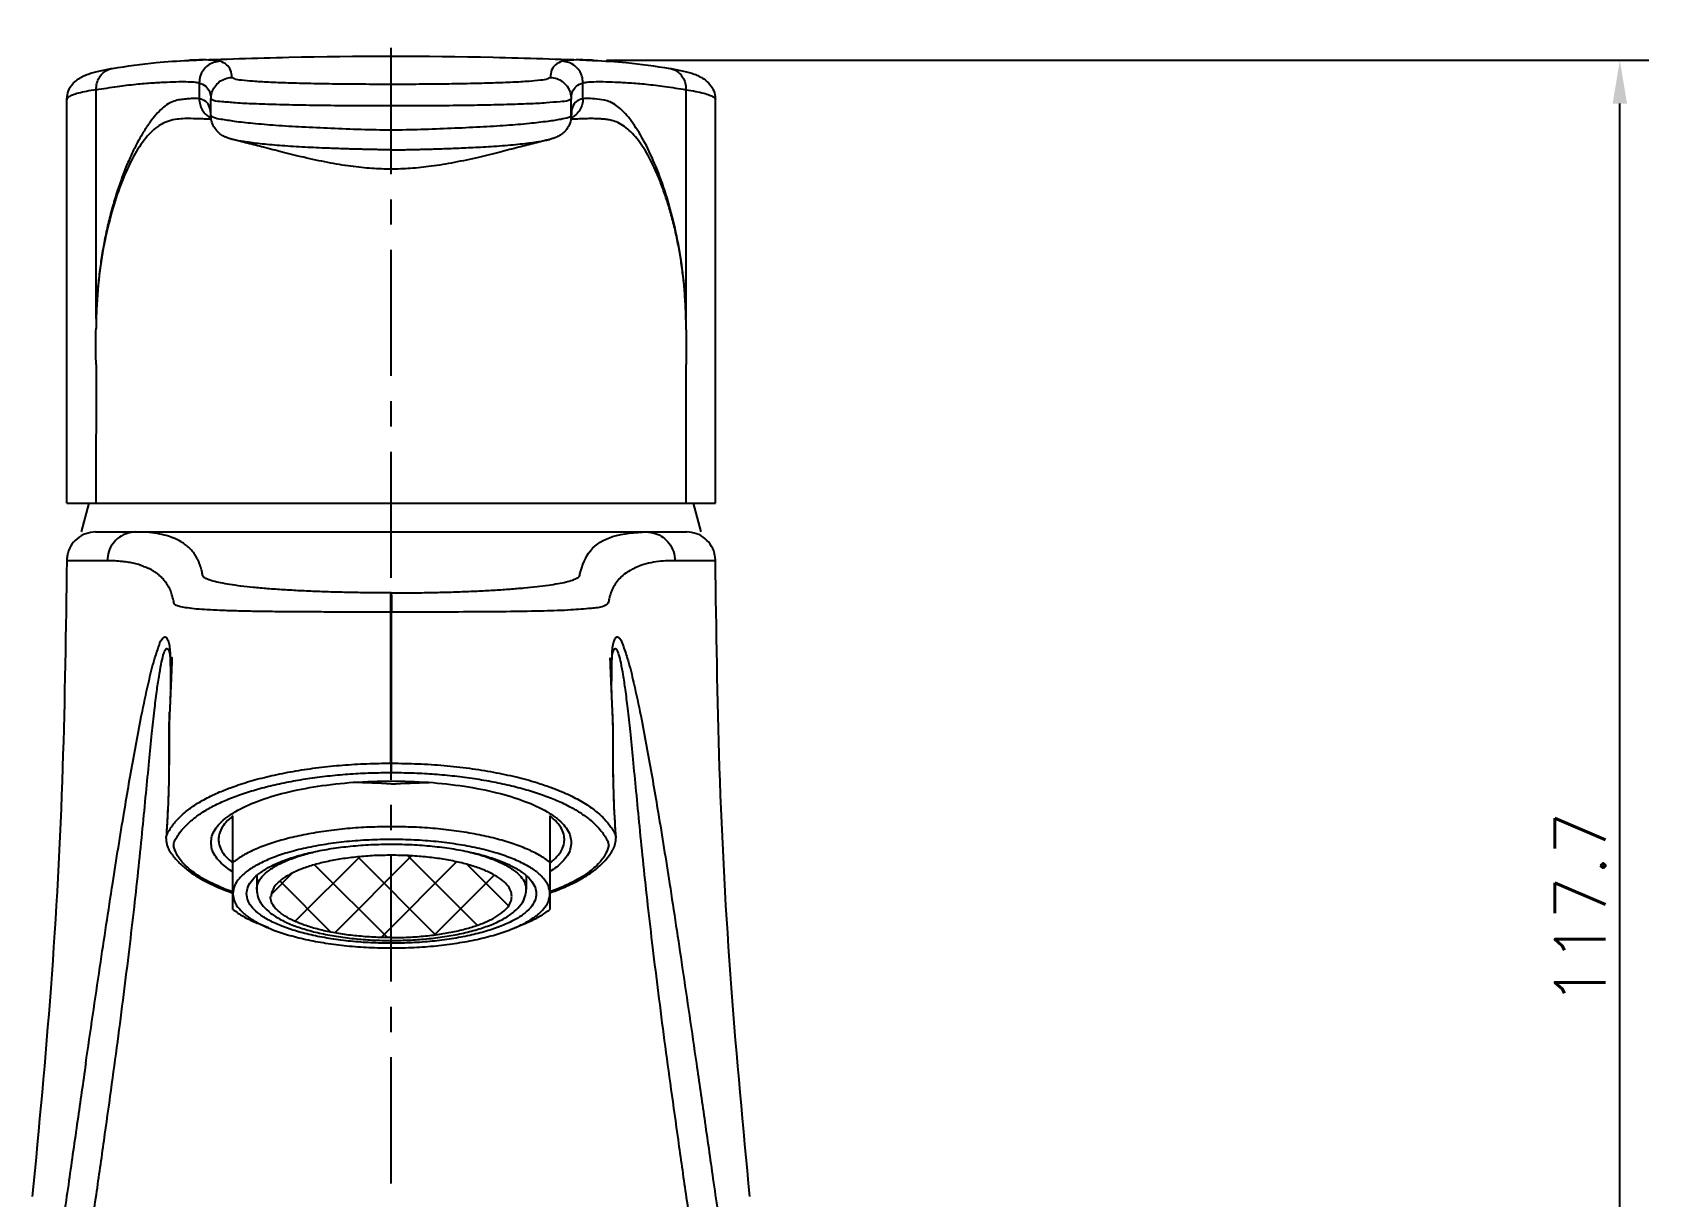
# Model space of a CAD drawing. Extents: x 4153 to 4747, y -405 to 15.
# Drawn here: x 4514.2 to 4626.4, y -161.8 to -81.1 of the extents above; entities that cross this region are included whole.
import ezdxf

# ---------------------------------------------------------------- set-up
doc = ezdxf.new("R2010")
doc.units = 0
doc.header["$LTSCALE"] = 7
doc.header["$MEASUREMENT"] = 0
doc.linetypes.add('CENTER', pattern=[2, 1.25, -0.25, 0.25, -0.25])
doc.layers.get('0').update_dxf_attribs({"color": 2, "linetype": 'CONTINUOUS'})
for name, color, linetype in [('CL', 1, 'CENTER'), ('D', 2, 'CONTINUOUS'), ('DWG', 7, 'CONTINUOUS')]:
    doc.layers.add(name, color=color, linetype=linetype)
doc.styles.add('GHS', font='ROMANS', dxfattribs={"bigfont": 'GHS'})

msp = doc.modelspace()

# ---------------------------------------------------------------- hatches: boundary and pattern name
at = {"layer": 'D'}
h = msp.add_hatch(dxfattribs=at)
h.set_pattern_fill('ANSI37', color=256, scale=20, style=0)
h.set_pattern_definition([(45, (265.9471021065515, -1089.385682443598), (-1.767766952966369, 1.767766952966369), []), (135, (265.9471021065515, -1089.385682443598), (-1.767766952966369, -1.767766952966369), [])])
edge = h.paths.add_edge_path()
edge.add_spline(control_points=[(4539.146440494152, -138.1487532848585), (4538.750172076827, -138.1542913465444), (4537.964745548382, -138.1652680996083), (4536.806947929832, -138.2537844243996), (4535.696438685573, -138.3932314501142), (4534.655544120584, -138.5856602164483), (4533.705159645897, -138.8258060082951), (4532.863711490416, -139.1090175525612), (4532.148184271754, -139.4295646920734), (4531.568540258992, -139.781771661708), (4531.142280011551, -140.1613400508202), (4530.853907138015, -140.568698676753), (4530.814762830196, -140.8656343478403), (4530.796440494151, -141.0046214816591)], knot_values=[0, 0, 0, 0, 1.188684381286957, 2.356040012761881, 3.481334402345226, 4.545048537079642, 5.529548781805683, 6.419880555391084, 7.204826797009231, 7.878543038282403, 8.44342698278715, 8.915297901171451, 9.330521667167151, 9.330521667167151, 9.330521667167151, 9.330521667167151], degree=3, periodic=0)
edge.add_spline(control_points=[(4530.796440494151, -141.0046214816591), (4530.814762830196, -141.1436086154779), (4530.853907138016, -141.4405442865652), (4531.142280011551, -141.8479029124981), (4531.568540258989, -142.2274713016166), (4532.148184271779, -142.5796782712193), (4532.863711490369, -142.9002254109116), (4533.705159645923, -143.1834369549758), (4534.655544120579, -143.4235827468963), (4535.696438685582, -143.6160115131559), (4536.806947929819, -143.7554585390969), (4537.964745548388, -143.8439748636399), (4538.750172076828, -143.8549516168166), (4539.146440494152, -143.8604896785589)], knot_values=[0, 0, 0, 0, 0.4152237659957003, 0.8870946843800014, 1.451978628884134, 2.125694870157306, 2.910641111817028, 3.800972885370347, 4.785473130096388, 5.849187264830637, 6.974481654426643, 8.14183728589421, 9.330521667183591, 9.330521667183591, 9.330521667183591, 9.330521667183591], degree=3, periodic=0)
edge.add_spline(control_points=[(4539.146440494152, -143.8604896785589), (4539.542708911475, -143.8549516168157), (4540.328135439947, -143.8439748636363), (4541.485933058554, -143.7554585391033), (4542.596442302818, -143.6160115131559), (4543.637336867824, -143.4235827468954), (4544.58772134248, -143.1834369549786), (4545.429169498032, -142.9002254109053), (4546.14469671661, -142.5796782712521), (4546.724340729327, -142.2274713015856), (4547.150600976754, -141.8479029124999), (4547.43897385029, -141.4405442865652), (4547.478118158108, -141.1436086154779), (4547.496440494152, -141.0046214816591)], knot_values=[0, 0, 0, 0, 1.188684381289381, 2.356040012855811, 3.481334402452718, 4.545048537186073, 5.529548781912996, 6.419880555466316, 7.20482679712521, 7.878543038314367, 8.443426982818501, 8.915297901202802, 9.330521667198502, 9.330521667198502, 9.330521667198502, 9.330521667198502], degree=3, periodic=0)
edge.add_spline(control_points=[(4547.496440494152, -141.0046214816591), (4547.478118158107, -140.8656343478413), (4547.438973850288, -140.5686986767539), (4547.150600976755, -140.1613400508174), (4546.724340729324, -139.781771661739), (4546.144696716636, -139.4295646920416), (4545.429169497983, -139.1090175525676), (4544.587721342508, -138.8258060082933), (4543.637336867818, -138.5856602164483), (4542.596442302831, -138.3932314501142), (4541.485933058538, -138.2537844243932), (4540.328135439955, -138.1652680996119), (4539.542708911476, -138.1542913465453), (4539.146440494152, -138.1487532848585)], knot_values=[0, 0, 0, 0, 0.4152237659957003, 0.8870946843800014, 1.451978628884749, 2.125694870073906, 2.910641111691225, 3.800972885276626, 4.785473130003549, 5.84918726473707, 6.974481654321318, 8.141837285895104, 9.330521667182062, 9.330521667182062, 9.330521667182062, 9.330521667182062], degree=3, periodic=0)

# ---------------------------------------------------------------- linework, layer by layer
at = {"color": 7, "linetype": 'Continuous'}
for p, q in [((4519.784414648781, -83.57744517374499), (4519.785388508481, -83.57728742014456)), ((4525.180851393481, -83.0151847262448), (4525.059681125981, -83.02000057064447)), ((4553.183850202781, -83.01999264044457), (4553.079485337081, -83.01582046684484)), ((4558.458617942081, -83.57730581704413), (4558.459322116581, -83.57741997174412)), ((4518.660818200381, -100.9126092302447), (4518.660818200381, -85.05802582904448)), ((4525.806192394881, -84.57827070564485), (4525.806195628881, -85.67824854684454)), ((4539.121861489181, -86.18394043084459), (4539.121861437481, -84.68723369224494)), ((4552.437517538081, -85.67821130834432), (4552.437517538081, -84.57827623074422)), ((4559.582904746681, -85.05802582914453), (4559.582904746681, -100.9126045931441)), ((4516.621861473581, -113.7281862617444), (4516.621861473581, -85.7489507003445)), ((4526.621872864881, -86.87537630814472), (4526.621861473581, -85.70132334194454)), ((4551.621850251581, -86.8754710318442), (4551.621861473581, -85.70132334204459)), ((4561.621861473581, -113.728186928445), (4561.621861473581, -85.74895016154437)), ((4528.098499439381, -88.49878114694434), (4528.096336105281, -88.49821279154435)), ((4550.144458184081, -88.49897354634481), (4550.144610257481, -88.49893362984471)), ((4518.646238564881, -104.1132580149449), (4518.644818779881, -113.7281862617444)), ((4516.621861543181, -113.7281862617444), (4561.621861405281, -113.7281862617444)), ((4518.617468267131, -115.7281862617444), (4559.62625468133, -115.7281862617444)), ((4516.641534211431, -117.7199177647442), (4516.61791512183, -117.7193199538449)), ((4561.602765972731, -117.7200292168443), (4561.625788653931, -117.7193013795447)), ((4539.09696015893, -131.7651617373447), (4539.096165340131, -121.2832722461442)), ((4539.147420240931, -121.2832404167445), (4539.12237502123, -121.2831459718443)), ((4539.146916395031, -131.7651415815442), (4539.147420240931, -121.2832404167445)), ((4523.802147130231, -127.2796875831443), (4523.80552717533, -127.2021271252449)), ((4554.442496045731, -127.2965484930444), (4554.438290888531, -127.2005528522448)), ((4523.755480784031, -128.2191665920443), (4523.75610595383, -128.2059662007448)), ((4554.488299288931, -128.2170426677446), (4554.48773902713, -128.2052145539444))]:
    msp.add_line(p, q, dxfattribs=at)
for points in [[(4527.251855483481, -83.07943181264432), (4526.448283898481, -82.99840704374469), (4525.180911006581, -83.01711360884451)], [(4525.182548533881, -83.01494454804447), (4532.015445875981, -82.8033967795443), (4546.211768801981, -82.80305213994484), (4553.077877190781, -83.01563016384421)], [(4553.079428500481, -83.01763264764463), (4551.795612262581, -82.99839087694431), (4550.991850068481, -83.07943735994445)], [(4516.621978947281, -85.74919378964455), (4516.656925407881, -85.41035031204478), (4516.862788167781, -84.88772987174411), (4517.180404610681, -84.49809369294485), (4517.516097137981, -84.24454078424492), (4517.842867502381, -84.07398182754491), (4518.175340566181, -83.94487041064417), (4518.533507449381, -83.83620216154463), (4518.930726852581, -83.73880336434445), (4519.374368300481, -83.64868151224414), (4519.784408951481, -83.57742656244477)], [(4518.660809011281, -85.05784540904438), (4518.711875758581, -84.60578016354498), (4518.878639600781, -84.20744658554463), (4519.153182923581, -83.87761333074445), (4519.517965901681, -83.65205387444416), (4519.784433823981, -83.57756270114419)], [(4519.785388321881, -83.57728627094434), (4522.822624909381, -83.1679246087449), (4525.059700710881, -83.02035443544423)], [(4525.059681402181, -83.02000724354434), (4525.182548533881, -83.01494454804447)], [(4525.059700710881, -83.02035443544423), (4525.182569073381, -83.01545300414432)], [(4527.251855185781, -83.07942746514414), (4526.803200291181, -83.16525716494448), (4526.412363068181, -83.37397825044422), (4526.093498708581, -83.69605140354429), (4525.881455493881, -84.11002747664475), (4525.806187459481, -84.57806768764453)], [(4528.073114830281, -84.20429440864496), (4527.981966621681, -83.69452008724488), (4527.708238255381, -83.31983133834433), (4527.251855483481, -83.07943181264432)], [(4550.991850068481, -83.07943735994445), (4550.535667563581, -83.31984555634494), (4550.261945637581, -83.69453280934499), (4550.170608116381, -84.20429440894418)], [(4552.437518230881, -84.57810763464454), (4552.367505541581, -84.12631752034463), (4552.172786171581, -83.72796781424472), (4551.862452399181, -83.39772732604501), (4551.456653229781, -83.17112093384435), (4550.991850088381, -83.0794355995447)], [(4553.077857260381, -83.01612125624501), (4553.183830408981, -83.02039136124472)], [(4553.077877190781, -83.01563016384421), (4553.183849926781, -83.01999930994475)], [(4553.183830408981, -83.02039136124472), (4555.436654374481, -83.16965796214458), (4558.458618860881, -83.57730017064455)], [(4558.459304741081, -83.57752653364491), (4558.711106375481, -83.64620398594411), (4559.062609355481, -83.85378716544415), (4559.345200659481, -84.17531655864491), (4559.527471008181, -84.58933831474474), (4559.582912751381, -85.05785054124476)], [(4558.459322635281, -83.57742830174425), (4558.874958511181, -83.64972592764457), (4559.317480247081, -83.7398018107449), (4559.713746206481, -83.83716090064422), (4560.071152433581, -83.94581633734447), (4560.403038186081, -84.07495243434437), (4560.729434280181, -84.24565273784424), (4561.064639748281, -84.49932809704455), (4561.381628284881, -84.88887990384478), (4561.586939619181, -85.41101282764498), (4561.621745640681, -85.74917822524435)], [(4518.660818200481, -85.05802582904448), (4517.977439636981, -85.17486262124453), (4517.429755189281, -85.2977617152444), (4517.021320958081, -85.42637395604447), (4516.754474570981, -85.56017135824436), (4516.631008435981, -85.69845089464411), (4516.625947186881, -85.74837954914415)], [(4518.660818200381, -85.05802582904448), (4520.126436677581, -84.8321315095443), (4521.421545110081, -84.67368758254429), (4522.575068090481, -84.57816302884453), (4523.576302335381, -84.52282222884492), (4524.403089504581, -84.49635709924473), (4525.051498016481, -84.49830417154476), (4525.519776083481, -84.52623042284426), (4525.806192394881, -84.57827070564485)], [(4525.806192395181, -84.57827070564485), (4526.256910968181, -84.81597756474434), (4526.530029232081, -85.1894090185449), (4526.621861473581, -85.70132334194454)], [(4526.621877352681, -85.70132333904417), (4526.691887844781, -85.24906794454432), (4526.887278260681, -84.85064206674429), (4527.198914701881, -84.52061116824439), (4527.606467959681, -84.29469900674462), (4528.073114826681, -84.2042942911446)], [(4539.121861472181, -84.68723288604428), (4537.130227511481, -84.68124157554462), (4535.261445437381, -84.66358402074434), (4533.545712421481, -84.63451609804429), (4531.968512888581, -84.59261628694435), (4530.617039464681, -84.53840353914416), (4529.524031732981, -84.4717139502443), (4528.735190138981, -84.3946086276444), (4528.242922018581, -84.30535462864441), (4528.073114830281, -84.20429440864496)], [(4550.170608116381, -84.20429440894418), (4549.993919383181, -84.30729651494471), (4549.485368627081, -84.39756928654492), (4548.676896381881, -84.47495561434494), (4547.563884872781, -84.541462986145), (4546.200233682281, -84.59504008934414), (4544.623292183981, -84.63609278854415), (4542.918347604481, -84.66440576594482), (4541.074218842681, -84.68147870364442), (4539.121861472181, -84.68723288604428)], [(4550.170608118181, -84.20429436474456), (4550.621007374381, -84.28886679894435), (4551.013451604581, -84.49682153934441), (4551.333658821181, -84.81856948784457), (4551.546532543681, -85.2326603492445), (4551.621851659881, -85.70132334074492)], [(4551.621861473581, -85.70132334204459), (4551.713690384981, -85.19009057514427), (4551.986801291981, -84.81661881024479), (4552.437517538081, -84.57827623074422)], [(4552.437517538081, -84.57827623074422), (4552.723826882981, -84.52624112464468), (4553.191781910181, -84.4983265209446), (4553.839852127881, -84.49644490384412), (4554.666298601781, -84.52254508694455), (4555.666421141181, -84.57811713644492), (4556.819728271581, -84.6734648039444), (4558.113459031181, -84.83151932214491), (4559.582904746681, -85.05802582914453)], [(4559.582904746681, -85.05802582914453), (4560.266280543181, -85.17486207404431), (4560.813963446381, -85.29776004614428), (4561.222417070681, -85.42638040354427), (4561.489287218081, -85.56019886894478), (4561.612737575681, -85.69851313574486), (4561.617779189381, -85.74837970764452)], [(4525.806195628881, -85.67824854684454), (4525.572285655381, -85.66335223884448), (4525.252822117581, -85.67637464394443), (4524.880727621081, -85.70629930084465), (4524.477922281481, -85.74819955934413), (4524.060499164081, -85.84988725044491), (4523.642854738881, -86.04583134664495), (4523.230094479281, -86.35476825744422), (4522.818126893681, -86.77640429114467), (4522.402412518581, -87.2998953578442), (4521.983814135581, -87.91949668894426), (4521.566697900181, -88.63585866994413), (4521.160747945481, -89.43994688194448), (4520.772828903481, -90.31797620744487), (4520.403724962781, -91.26791309104442), (4520.055784155981, -92.29036874874487), (4519.736953182681, -93.37250551504417), (4519.454602305481, -94.49719727954448), (4519.212753838981, -95.64890646694471), (4519.012744322981, -96.81295179254425), (4518.855564986681, -97.97929834074489), (4518.744528623581, -99.14103237624454), (4518.679165891181, -100.2891527681447)], [(4526.621856034181, -86.86339807464424), (4526.529404777581, -86.25631720634442), (4526.255515139481, -85.86622821614469), (4525.806192395181, -85.67824869434457)], [(4525.806195355381, -85.67824852044464), (4525.862267197081, -86.08547830244493), (4526.021226882781, -86.45316038604483), (4526.277104216981, -86.77059612704466), (4526.503250703181, -86.94616475434464)], [(4539.121861473581, -86.18394043084459), (4536.998308752681, -86.17853703814467), (4534.923923692481, -86.16198716324448), (4532.970416247181, -86.13393439704464), (4531.149181286381, -86.0926688942443), (4529.582193373181, -86.03848094724412), (4528.333081950881, -85.97234009434464), (4527.384295585081, -85.89163780024478), (4526.810012532881, -85.8002472929445), (4526.621861473581, -85.70132334194454)], [(4551.621861473581, -85.70132334204459), (4551.427077371081, -85.80190156904496), (4550.846268097781, -85.89311597804476), (4549.905486325681, -85.97268070714449), (4548.681086895681, -86.03764267734437), (4547.151292273181, -86.09107029484471), (4545.362069017881, -86.13230935534443), (4543.423152285281, -86.1608354452444), (4541.324322830281, -86.17812157634467), (4539.121861473581, -86.18394043084459)], [(4552.437517751681, -85.6782112682447), (4551.988628875681, -85.8659339756448), (4551.714530813381, -86.25570136484453), (4551.621868003881, -86.86277567614411)], [(4552.437521236581, -85.67819364594448), (4552.381336379881, -86.08577339164435), (4552.222261568081, -86.45344565664413), (4551.966443132681, -86.77067629964472), (4551.708334578281, -86.9658770817448)], [(4559.577341545481, -100.7010727017448), (4559.452606409581, -98.60644529394426), (4559.152371029281, -96.32472461974498), (4558.696433303881, -94.10916438534491), (4558.108971126081, -92.04527713764469), (4557.407807738481, -90.16534588664467), (4556.618751153481, -88.5299485247449), (4555.778001956481, -87.21302421694486), (4554.924287872681, -86.28335811264492), (4554.107650907381, -85.82448431884472), (4553.389683506581, -85.70812218484457), (4552.813984141781, -85.66851216094415), (4552.437517538081, -85.67821130834432)], [(4525.942630353381, -87.08234723424425), (4525.228688551481, -87.06234116564497), (4524.130267701881, -87.12526665604469), (4523.037652647281, -87.53389969804425), (4522.095475008681, -88.41009317584462), (4521.274956533281, -89.64672451674483), (4520.547572492881, -91.17820123544493), (4519.896620724481, -93.00153473434489), (4519.335328166781, -95.15198531404417), (4518.910321999481, -97.58432495704415), (4518.680339628781, -100.2893953253449)], [(4526.643262617781, -87.11132549454464), (4526.424516603281, -87.09941529624462), (4525.942630353381, -87.08234723424425)], [(4526.503250703181, -86.94616475434464), (4526.558439285981, -86.97946075694449)], [(4526.558439285981, -86.97946075694449), (4526.616493399281, -87.01110573034452), (4526.629524730281, -87.01775659004466)], [(4526.620809812281, -86.86473991094476), (4526.612857081881, -86.74855436724442), (4526.616283455281, -86.752937838545)], [(4539.121862360281, -87.86849003744442), (4537.040670665381, -87.8201282891448), (4534.946304143881, -87.74389915074494), (4532.936450286881, -87.64897718314455), (4531.106349083081, -87.534941042745), (4529.524757473581, -87.40191528824448), (4528.254011177581, -87.2528293746443), (4527.341186103881, -87.11120636574447), (4526.799392892581, -86.98468641084469), (4526.621861473581, -86.86969303954425)], [(4528.096336001581, -88.49821318564477), (4527.880246628881, -88.4349133472449), (4527.643443767581, -88.34500196824479), (4527.385757243381, -88.20973162054429), (4527.100498028181, -87.98758910524498), (4526.829111274781, -87.64056723524459), (4526.656831647681, -87.19529788534487), (4526.621943646481, -86.8753760125444)], [(4551.547567792381, -86.95342805234463), (4551.445493708981, -86.9842687681446), (4550.906161860781, -87.11054062074413), (4549.994827074781, -87.25212381584493), (4548.723005597081, -87.40151045084417), (4547.138108004881, -87.5348900975448), (4545.303822327981, -87.64916891274493), (4543.290779033381, -87.74417817864446), (4541.196703353181, -87.82030526394442), (4539.121862360381, -87.86849009674438)], [(4551.621790903581, -86.87544915274498), (4551.591834990381, -87.171622051045), (4551.430550175181, -87.61227712454433), (4551.162358504081, -87.96874259164429), (4550.869693746081, -88.202331819645), (4550.607703863381, -88.34171822694475), (4550.368622090181, -88.43320378594467), (4550.144389812781, -88.49899152694411)], [(4551.621861473581, -86.86967573894412), (4551.547567792381, -86.95342805234463)], [(4552.302021351481, -87.08217083484465), (4551.819929122681, -87.09944389794487), (4551.600718648681, -87.11133011694415)], [(4551.685260025281, -86.9794046078448), (4551.627192397781, -87.0110581859442), (4551.615019201181, -87.01727622914473)], [(4551.617267073881, -86.77130250364439), (4551.630863023881, -86.74854519094492), (4551.623004399681, -86.86423936514416)], [(4551.708334578281, -86.9658770817448), (4551.685260025281, -86.9794046078448)], [(4553.485826013881, -87.07304092824484), (4553.027589064181, -87.06178090844492), (4552.637938164581, -87.0690862085446), (4552.302021351481, -87.08217083484465)], [(4554.417618875381, -87.18523482174419), (4554.108543124981, -87.12908791354471), (4553.805948397381, -87.09465151894415), (4553.485826013881, -87.07304092824484)], [(4559.577272606481, -100.7010831955447), (4559.518503704081, -99.44750310324412), (4559.417909486781, -98.29327595474456), (4559.279146824881, -97.1995340174442), (4559.104169892381, -96.13040390284436), (4558.889417752381, -95.06118533634412), (4558.634753793581, -94.00641470954429), (4558.347343971781, -93.0008663432443), (4558.033049224981, -92.05763095594443), (4557.693472422281, -91.17469529534424), (4557.332708145781, -90.35968566634415), (4556.958205638081, -89.6290257214448), (4556.572502422981, -88.98981243864432), (4556.172297830781, -88.4406572975447), (4555.753260684681, -87.97820282704447), (4555.310633049281, -87.60402834124466), (4554.856677083581, -87.33800900694473), (4554.417618875381, -87.18523482174419)], [(4550.144454862881, -88.49896088854416), (4549.104419734981, -88.76586997694426), (4547.974350975881, -89.0505021602446), (4546.689559707881, -89.37682367414413), (4545.181266889081, -89.74561416614483), (4543.505572691381, -90.10379358024488), (4541.902034489681, -90.36758614134465), (4540.455363707381, -90.51637969724447), (4539.120945440981, -90.56285115654441), (4537.785972850281, -90.51621816904458), (4536.337990665481, -90.36710523134457), (4534.734409527881, -90.10310955554428), (4533.061415217481, -89.74540841734483), (4531.556094465481, -89.37734367574444), (4530.273516491481, -89.05157824924459), (4529.145773506881, -88.7675209752449), (4528.095741265281, -88.49804621644466)], [(4534.712619203081, -89.11552831824497), (4533.147535952081, -89.0435501935442), (4531.550526084581, -88.9420293318442), (4530.178160868181, -88.82161481864455), (4529.096619382281, -88.68503879764444), (4528.358126133281, -88.55816256444427), (4528.098809013181, -88.49766051064466)], [(4539.121917162481, -89.2291725528446), (4539.121908172981, -89.00000854574478), (4539.121895703981, -88.68306364004434), (4539.121880418681, -88.29520953694441), (4539.121863579081, -87.86848998964501)], [(4539.121918593981, -89.22917265644423), (4539.429729958581, -89.22673750824447), (4539.715659301081, -89.22173458714474), (4539.971310532181, -89.21657642274454), (4540.207201112581, -89.21163259654418), (4540.439360127581, -89.20662542394416), (4540.682435746581, -89.20120091434433), (4540.949129653881, -89.19501555434431), (4541.250112431981, -89.18768768824498), (4541.592420098881, -89.17883674884501), (4541.978070511281, -89.16812374674441), (4542.410760444781, -89.15506960624475), (4542.892447999581, -89.13913926064447), (4543.421027543981, -89.11981000384435), (4543.997810406781, -89.0962632876442), (4544.628480170081, -89.067180669045), (4545.314707162181, -89.03117667914444), (4546.060121836981, -88.9861975221445), (4546.842173613381, -88.93097000104422), (4547.584073530281, -88.86874104644426), (4548.245334990881, -88.80190227144499), (4548.829853633081, -88.73003488754489), (4549.339694727181, -88.65519016634494), (4549.771943489581, -88.58043689944475), (4550.102751382081, -88.50962562554446), (4550.144346906381, -88.49856675224487)], [(4539.121919828081, -89.22917263434442), (4538.875823588681, -89.22759063684475), (4538.652789276381, -89.22414060684491), (4538.440811906481, -89.22007237524463), (4538.234750181181, -89.21586747174456), (4538.025520234081, -89.21147193804495), (4537.798285882881, -89.20656360544467), (4537.541998214281, -89.20082700814487), (4537.252379314381, -89.19406533204415), (4536.927879425381, -89.1860716825447), (4536.566732416981, -89.17658241794447), (4536.166453084181, -89.16524334604469), (4535.725189284181, -89.15164083544437), (4535.241179534381, -89.13527636394497), (4534.712619203081, -89.11552831824497)], [(4518.660818200481, -100.9126092653448), (4518.654285599581, -101.1814151056449), (4518.648493595681, -101.4469178638444), (4518.644171850681, -101.7096415722442)], [(4518.680130535881, -100.2891896390445), (4518.669397299781, -100.6005409413444), (4518.660980853781, -100.9126130063448)], [(4559.582904746681, -100.9126045931441), (4559.580238404581, -100.8065429859441), (4559.577341545481, -100.7010727017448)], [(4559.598682030081, -101.7096415440444), (4559.594906254981, -101.4468007199446), (4559.589319560581, -101.1812675418448), (4559.582904746681, -100.9126045482442)], [(4518.646238564881, -104.1132580149449), (4518.644171850681, -103.3005536219441), (4518.644171850681, -102.4996338032449), (4518.644171850681, -101.7096415722442)], [(4559.598682030081, -101.7096415440444), (4559.599210734581, -102.5000685078446), (4559.599210734581, -103.3012752376442), (4559.599210734581, -104.1132580420442)], [(4559.597859320981, -113.728188466245), (4559.597788001881, -110.8865771064445), (4559.597702599681, -108.0423951864448), (4559.597717968481, -105.2043250730446), (4559.599813985981, -104.1132597668445)], [(4518.61811001053, -115.7281862617444), (4517.933354311431, -115.8490698217445), (4517.331409759031, -116.1970778231441), (4516.884993142031, -116.7301343994448), (4516.64814489563, -117.3832497927449), (4516.61837420413, -117.7197689369448)], [(4521.412092365731, -115.7281862490443), (4520.801612024331, -115.8249937865446), (4520.266292251131, -116.0945025676444), (4519.82647357603, -116.5236441294444), (4519.53189184113, -117.0833713326444), (4519.425839545231, -117.7211163289446)], [(4539.131180896131, -119.9549651874447), (4537.820186466831, -119.9493807244451), (4536.520660144331, -119.9314389063445), (4535.24365444323, -119.9015838961448), (4534.00023975453, -119.8600079580444), (4532.799525049831, -119.8066269834442), (4531.64628762633, -119.740791699345), (4530.554640803831, -119.6622616221446), (4529.561624392931, -119.5733520784449), (4528.689907458831, -119.4767678230444), (4527.931815874131, -119.3722042554443), (4527.287447438331, -119.2588360335446), (4526.769549100831, -119.1374737130443), (4526.385512327531, -119.0097931063444), (4526.138537645431, -118.8772765330448), (4526.033715046131, -118.7395610955443), (4526.02080691063, -118.5903487257444), (4525.980923238831, -118.4297836048443), (4525.935460942631, -118.2590093291444), (4525.88172297063, -118.0783452120447), (4525.813628635031, -117.8886162137449), (4525.727941017831, -117.6905628633447), (4525.62176812543, -117.4849885788442), (4525.489996530931, -117.2731390646447), (4525.325612538531, -117.056742083945), (4525.120101307831, -116.838175388745), (4524.86410622563, -116.6206760310449), (4524.54639580853, -116.4086131543443), (4524.153767460331, -116.2079130447444), (4523.669753103831, -116.0265788148442), (4523.072160165731, -115.8754595518446), (4522.332057256131, -115.7692674008447), (4521.412092365731, -115.7281862490443)], [(4552.218571414731, -118.6444416134443), (4552.946994593131, -117.0258045196449), (4554.485452353931, -116.053760288745), (4556.83178414603, -115.7281862617444)], [(4556.831784171931, -115.7281862619445), (4557.442293175831, -115.8250031076448), (4557.97763181423, -116.0945363777444), (4558.417456839331, -116.5237161484445), (4558.712024338731, -117.0834890586445), (4558.818036332131, -117.7210109933446)], [(4561.625608183031, -117.7193021912442), (4561.595840337331, -117.3832541713443), (4561.358993927331, -116.7301384462442), (4560.912579122731, -116.1970808631447), (4560.31063599173, -115.849071389245), (4559.62588090453, -115.7281862617444)], [(4516.617917277031, -117.7193199634446), (4516.324568120231, -132.0635055368446), (4515.501771366131, -147.3580475587448), (4514.22731028923, -161.8272086392442)], [(4519.425840589631, -117.7208516369444), (4519.129535124531, -117.7238676017448), (4518.824483314131, -117.7260910485445), (4518.53030733433, -117.7267447319443), (4518.22847499913, -117.729583926345), (4517.93940059823, -117.726524729045), (4517.643306200631, -117.7274386061442), (4517.36176146093, -117.7264292113448), (4517.07384425383, -117.7233089258441), (4516.814621096531, -117.7232518748449), (4516.641534211431, -117.7199177647442)], [(4522.450701446031, -118.3420285766449), (4522.274116348931, -118.2510408225442), (4521.99616651073, -118.1361862088449), (4521.670076615131, -118.0162192643445), (4521.32142559413, -117.9255642933447), (4520.913145944631, -117.8371911000447), (4520.477773420631, -117.777981404445), (4519.96811646333, -117.7350852599445), (4519.425840589631, -117.7208516369444)], [(4558.818036557331, -117.7210109932446), (4558.171922039231, -117.7374456238447), (4557.50140954253, -117.8011901599446), (4556.817793484731, -117.9410264382448), (4556.18113374623, -118.1604916500444), (4555.84853337053, -118.3181300162448)], [(4561.602342341131, -117.7199177647442), (4561.429218648231, -117.7232558930443), (4561.17003594273, -117.7233089025447), (4560.88212867193, -117.726435960845), (4560.600575578631, -117.7274385680446), (4560.304481060731, -117.7265314843442), (4560.015406529431, -117.7295841994444), (4559.71357326113, -117.7267514872444), (4559.419396480831, -117.7261166426449), (4559.114343271531, -117.7239506074445), (4558.818036557331, -117.7210109932446)], [(4564.016407087231, -161.8256953643447), (4562.742060777031, -147.3574240750447), (4561.91930437733, -132.0633944509443), (4561.625959266031, -117.7193177690449)], [(4539.12193826023, -121.2831752299442), (4537.59642704293, -121.283713104245), (4536.11370436023, -121.2819402883449), (4534.653697734831, -121.2794523821447), (4533.242004884331, -121.2746873096446), (4531.870461737831, -121.2647525632444), (4530.577936739931, -121.2498040927446), (4529.36324859703, -121.2304652012442), (4528.25823665023, -121.2024337544442), (4527.245439556231, -121.1698923714446), (4526.365523689431, -121.1218268859445), (4525.602206877231, -121.0710402152442), (4524.99710640053, -120.9995110143443), (4524.52573731803, -120.9194240769446), (4524.219647966631, -120.818069165445), (4524.06377052363, -120.692285697545), (4524.044271141831, -120.5546387032443), (4524.00742520573, -120.3950963139448), (4523.96499026213, -120.244079083245), (4523.917055925831, -120.0788067597448), (4523.86307266163, -119.9272167801444), (4523.796362592931, -119.7613530292444), (4523.72194729383, -119.6048675140444), (4523.632407410731, -119.4437728474447), (4523.53386396003, -119.2834786095443), (4523.414994336131, -119.1292653739445), (4523.28423208863, -118.9696648696442), (4523.12738638753, -118.8205713954446), (4522.956194936831, -118.6695707507449), (4522.75299788193, -118.5243076510449), (4522.533094066931, -118.3890868281449), (4522.450701446031, -118.3420285766449)], [(4539.13118094603, -119.955174079945), (4540.33272549363, -119.950098842445), (4541.57534145383, -119.9340799570443), (4542.827198852131, -119.9064114479449), (4544.05580603523, -119.8671730336443), (4545.230992717031, -119.8171857959449), (4546.34149653313, -119.7568404440442), (4547.387658242331, -119.6857803422442), (4548.361508132331, -119.6042170153448), (4549.24982978993, -119.512862868545), (4550.036386979131, -119.4130406837446), (4550.70681049663, -119.3063735402445), (4551.259914130531, -119.1923947633447), (4551.698171779231, -119.0693424117442), (4552.01241315103, -118.9367884939445), (4552.185953410631, -118.795249505745), (4552.218571414731, -118.6444416134443)], [(4555.84853337053, -118.3181300162448), (4555.699714754431, -118.4003935246444), (4555.30311320553, -118.6656051007446), (4554.951501654431, -118.9864463860447), (4554.666332530031, -119.3558890767442), (4554.469520624831, -119.7121102465442), (4554.341327949331, -120.0386366784448), (4554.24965560753, -120.3548378748444), (4554.19332758873, -120.6441814843445), (4553.87896512973, -120.8715798198443), (4553.00080839863, -121.0303553984447), (4551.593647438031, -121.1386363455447), (4549.70779740033, -121.2106683725449), (4547.432641435031, -121.2531753271448), (4544.836002761731, -121.2757416923448), (4542.04502483023, -121.2822304165445), (4539.14727089003, -121.2833662518449)], [(4539.096416822331, -121.2839239418443), (4539.09788104843, -120.7777948830442), (4539.097608894831, -120.3708141460445), (4539.102722721031, -120.0897589840449), (4539.131180896131, -119.9549651874447)], [(4539.131180942931, -119.9551923954448), (4539.137177637831, -120.0901723794448), (4539.14573363663, -120.3726347772442), (4539.14778527103, -120.7800433834443), (4539.14742023793, -121.2833678689447)], [(4539.09616538133, -121.2832818909444), (4539.121971692931, -121.2831717236447)], [(4539.12197831963, -131.7654179814442), (4539.122088993231, -128.281896277045), (4539.121773849931, -124.7877129678443), (4539.121971583731, -121.283146151445)], [(4517.93616496583, -152.5946737685442), (4518.91912277193, -145.9043447054444), (4519.80764232703, -140.0667626399443), (4520.599110320931, -135.1502336610445), (4521.28442059453, -131.1933335021447), (4521.86511944083, -128.1517469776443), (4522.346878073231, -125.9450614594441), (4522.735719472231, -124.4548614348448), (4523.041034157931, -123.5460093803447), (4523.276864055931, -123.0954935052448), (4523.45521401403, -123.0011227101447), (4523.58880288313, -123.159099317945), (4523.690585090831, -123.4182027491449), (4523.763645572931, -123.8500819881444), (4523.794230213631, -124.3345827195442)], [(4554.462117202231, -124.0755304957445), (4554.480105454731, -123.8514406664442), (4554.553397560931, -123.4178660774448), (4554.655655954631, -123.1579103166448), (4554.78999205373, -123.0006865524444), (4554.96940293513, -123.0985043595444), (4555.20653819473, -123.5551391102442), (4555.51328913703, -124.4724127555444), (4555.903481986231, -125.9723441198446), (4556.38610442453, -128.1879337974449), (4556.967024489531, -131.2351126449446), (4557.651765442431, -135.1922561942445), (4558.441743267031, -140.1020305864447), (4559.32792496063, -145.9256422464448), (4560.307711586631, -152.5946737685442)], [(4518.05609479423, -165.7090673652444), (4518.670843944231, -161.6701732533445), (4519.203084708731, -157.9365561013444), (4519.694785364331, -154.4362891718445), (4520.155580485531, -151.0748610557446), (4520.57498541543, -147.8013824869447), (4520.966150220131, -144.6626554255442), (4521.307532383131, -141.7201012513449), (4521.61375241833, -138.9365026280445), (4521.88174358693, -136.2909808122447), (4522.121419093231, -133.8365030690445), (4522.334170539831, -131.6289309193451), (4522.524306979831, -129.7069102952444), (4522.70439245163, -128.0981061805448), (4522.864511299231, -126.7874545900447), (4523.01902378573, -125.7454127333447), (4523.166230599631, -124.9067629534445), (4523.314166652231, -124.2834992517444), (4523.448822369131, -123.9252734825448), (4523.558914611231, -123.8120313818442), (4523.643429542831, -123.8633347677448), (4523.712183598431, -124.0161676959449), (4523.76436269333, -124.1595018451442), (4523.76762394113, -124.1708385255449)], [(4523.769478814531, -124.1704486790447), (4523.768182155431, -124.1664939142445), (4523.779293109131, -124.2928074274448), (4523.795410403931, -124.6334620764444), (4523.80289347123, -124.9736062249447)], [(4523.76762394113, -124.1708385255449), (4523.77170773793, -124.1864547021448)], [(4523.794230213631, -124.3345827195442), (4523.802065964131, -124.6252347646448)], [(4523.917341673131, -124.4471009767447), (4523.917702295631, -124.4375998362445), (4523.915990973531, -124.4825167550441), (4523.914420064531, -124.5235896045449), (4523.91275100303, -124.5670829227445), (4523.91101426033, -124.6121892898443), (4523.90921980493, -124.6586394411449), (4523.907371639931, -124.7063200552445), (4523.90611117243, -124.7387477370446)], [(4554.48773902713, -128.2052145539444), (4554.48633518963, -128.1756496466448), (4554.48221391793, -128.0885951651442), (4554.478134620031, -128.0020408858443), (4554.474097277131, -127.9159930441444), (4554.47010186683, -127.8304578710447), (4554.466148363731, -127.7454415943446), (4554.46223673893, -127.6609504397445), (4554.45836696093, -127.5769906322446), (4554.454538995131, -127.4935683977444), (4554.45075280413, -127.4106899648448), (4554.44700834843, -127.3283615667449), (4554.443305585731, -127.2465894435443), (4554.439644472031, -127.1653798451441), (4554.436024962731, -127.0847390719443), (4554.432447220531, -127.0046781207445), (4554.428911807131, -126.9252171163441), (4554.425419316231, -126.8463771941449), (4554.42197032573, -126.7681794425441), (4554.418565398831, -126.6906449050446), (4554.41520508403, -126.613794583445), (4554.41188991593, -126.5376494415448), (4554.40862041593, -126.4622304101447), (4554.40539709213, -126.3875583926445), (4554.40222044113, -126.3136542724449), (4554.399090947931, -126.2405389222447), (4554.396009087131, -126.1682332139442), (4554.39297522833, -126.0967557766451), (4554.38998878093, -126.0261026717442), (4554.38704867103, -125.9562582657443), (4554.38415383203, -125.8872067156442), (4554.38130320313, -125.818931947945), (4554.37849573143, -125.7514176956445), (4554.375730373331, -125.6846475395448), (4554.373006096331, -125.618604957145), (4554.370321881531, -125.553273381445), (4554.367676726731, -125.4886362764444), (4554.365069649831, -125.4246772357444), (4554.362499694531, -125.3613801144445), (4554.35996593703, -125.2987292135447), (4554.35746749653, -125.2367095383449), (4554.355003536831, -125.1753068569449), (4554.35257079753, -125.1144458185443), (4554.350170782331, -125.0541696541447), (4554.347808385131, -124.9946077492448), (4554.345488071531, -124.935880466245), (4554.343213882331, -124.8780989790446), (4554.340989433631, -124.821365026545), (4554.33881793703, -124.7657711561449), (4554.336702297931, -124.7114029693446), (4554.33464545783, -124.6583476835447), (4554.332651500131, -124.6067226132443), (4554.330729380231, -124.5567724211448), (4554.328905097331, -124.5091886796442), (4554.327316096631, -124.4675917625443), (4554.326613601031, -124.4491407426447)], [(4554.440924973531, -124.976988633445), (4554.448373840331, -124.6362831256445), (4554.464470897031, -124.2944392102443), (4554.46865773273, -124.2515676821447)], [(4554.44170557933, -124.6293597386446), (4554.462117202231, -124.0755304957445)], [(4554.46865773273, -124.2515676821447), (4554.47569129593, -124.1665174068446), (4554.466031621831, -124.2130569015442)], [(4554.472656358431, -124.1854970803449), (4554.477480907331, -124.167562377045)], [(4554.477480907331, -124.167562377045), (4554.52802833123, -124.0251882741447), (4554.54596161343, -123.9727506013448)], [(4554.54596161343, -123.9727506013448), (4554.59460156463, -123.873474028245), (4554.67505123163, -123.8102959534442), (4554.780009214231, -123.9000157532444)], [(4554.780009214231, -123.9000157532444), (4554.91058204873, -124.2183585994442), (4555.057010774331, -124.8097302349449), (4555.206119185431, -125.6230812833444), (4555.35959742923, -126.6493410108449), (4555.522326202331, -127.9459669979449), (4555.70401675683, -129.5593340952444), (4555.895750174831, -131.4878296965451), (4556.109618899531, -133.6997068175449), (4556.34892726263, -136.1580916910441), (4556.616697265631, -138.808932196145), (4556.923090940631, -141.6036689698446), (4557.26534528953, -144.5579165041443), (4557.656838867731, -147.7077390371448), (4558.07748159223, -150.9920531966443), (4558.539159491231, -154.3657553635446), (4559.033150963531, -157.8817977679444), (4559.568240191031, -161.6377211386441), (4560.187781758231, -165.7090673652444)], [(4523.802065964131, -124.6252347646448), (4523.808115884431, -124.9447676675443)], [(4523.80289347123, -124.9736062249447), (4523.80750652033, -125.1723569219446), (4523.81521979863, -125.8596013750446), (4523.81886645003, -126.3975384608445)], [(4523.808115884431, -124.9447676675443), (4523.813246417931, -125.2933318278444)], [(4523.813246417931, -125.2933318278444), (4523.817594638731, -125.6629759365449), (4523.81637587043, -126.8891623748448)], [(4523.90611117243, -124.7387477370446), (4523.90547290883, -124.7551405764441), (4523.903527104931, -124.8050021371444), (4523.90153835253, -124.8557906949443), (4523.89951146063, -124.9073760179442), (4523.897451944331, -124.9596115238444), (4523.895363492231, -125.0123985229445), (4523.89324240013, -125.0658254147445), (4523.89108887883, -125.1198811483443), (4523.88890344293, -125.1745470990443), (4523.88668655343, -125.2298061328445), (4523.88443863913, -125.2856420449441), (4523.882160111631, -125.3420391851448), (4523.87985137613, -125.3989822046449), (4523.87751283793, -125.4564558830441), (4523.875144907931, -125.5144450099449), (4523.872748005931, -125.5729343021446), (4523.87032256383, -125.6319083472442), (4523.867869027031, -125.6913515645444), (4523.865387855831, -125.7512481778447), (4523.862879527331, -125.811582197445), (4523.860344535231, -125.872337407345), (4523.857783391531, -125.9334973576449), (4523.855196613031, -125.9950456762442), (4523.852584349731, -126.0569748738442), (4523.849946611231, -126.1192808475441), (4523.84728346773, -126.1819580899444), (4523.84459498933, -126.2450011571443), (4523.84188124553, -126.3084046555448), (4523.839142306831, -126.3721632311442), (4523.836378244031, -126.4362715603445), (4523.833589129631, -126.500724342445), (4523.830775037431, -126.5655162935443), (4523.827936043031, -126.6306421410443), (4523.825072224131, -126.6960966195445), (4523.824112117831, -126.7179868338442)], [(4554.427500682031, -126.8891623748448), (4554.426242895931, -125.6677223234444), (4554.430587245731, -125.2983478200447)], [(4554.425001112931, -126.4016201967449), (4554.428625817531, -125.8634823339451), (4554.436315118831, -125.1759313476448), (4554.440924973531, -124.976988633445)], [(4554.430587245731, -125.2983478200447), (4554.43570353513, -124.9494587618444)], [(4554.43570353513, -124.9494587618444), (4554.44170557933, -124.6293597386446)], [(4523.824112117831, -126.7179868338442), (4523.822183660631, -126.7618744671443), (4523.81927043493, -126.8279704222448), (4523.816332632031, -126.8943792210446), (4523.813370339431, -126.9610955954447), (4523.81038364783, -127.0281142712445), (4523.807372650631, -127.0954299666444), (4523.80433744433, -127.1630373908445), (4523.801278128831, -127.2309312435443), (4523.798194807031, -127.2991062132448), (4523.79508758533, -127.3675569775448), (4523.791956573431, -127.436278201945), (4523.788801884531, -127.5052645394442), (4523.786685659131, -127.5514001365443)], [(4523.817310634131, -126.6963337310442), (4523.812104571531, -126.9533869247441)], [(4523.81886645003, -126.3975384608445), (4523.817310634131, -126.6963337310442)], [(4554.42659247813, -126.7004763350449), (4554.425001112931, -126.4016201967449)], [(4554.43176776243, -126.9544851641447), (4554.42659247813, -126.7004763350449)], [(4523.786685659131, -127.5514001365443), (4523.785623635431, -127.5745106306447), (4523.782421946431, -127.6440111029449), (4523.77919694163, -127.7137605707446), (4523.77594874873, -127.7837536353443), (4523.772677499231, -127.8539848844446), (4523.769383328231, -127.924448892745), (4523.76606637503, -127.9951402213444), (4523.76272672133, -128.0660547160448), (4523.759364263031, -128.137192199945), (4523.75609371143, -128.2061365567449)], [(4523.805858846131, -127.2021407910449), (4523.810179928731, -127.0906730030445)], [(4523.81596549873, -126.9047637758447), (4523.816357530331, -126.8891616090448)], [(4554.437607134831, -127.2005810287444), (4554.43446047853, -127.1204106233442)], [(4523.55169920043, -136.7596260285443), (4523.682221720931, -134.2547521224449), (4523.72826476363, -132.1276565768446), (4523.726300287731, -130.390734387445), (4523.730119092431, -128.9559045614449)], [(4523.756877319731, -128.2192330436444), (4523.731485164831, -128.8364779820447), (4523.720194739331, -129.3106595640445)], [(4523.730119092431, -128.9559045614449), (4523.755502141431, -128.2191675863448)], [(4554.52375266583, -129.3150356221447), (4554.51252705173, -128.8410337800449), (4554.486896185731, -128.2169289339442)], [(4554.51374952743, -128.9559049684447), (4554.490366206631, -128.2613746151444), (4554.48832396013, -128.2170415163444)], [(4554.51375746003, -128.9559045614449), (4554.517574750031, -130.3909585656445), (4554.515614474831, -132.1279861420442), (4554.561664407231, -134.2550221798444), (4554.692177302631, -136.7596253070449)], [(4523.720194739331, -129.3106595640445), (4523.71358112783, -130.2770685650446), (4523.71155957573, -131.7820017605443), (4523.683746276531, -133.4539471227442), (4523.612811110031, -135.3081236901451), (4523.53564128243, -136.6340438195446)], [(4554.70826217493, -136.6344488910443), (4554.63112440323, -135.3093059834443), (4554.560189323831, -133.4561518093449), (4554.53233701363, -131.7849960066449), (4554.530298670231, -130.2808197768443), (4554.52375266583, -129.3150356221447)], [(4528.08513745913, -133.4215349673448), (4528.362023538331, -133.3235264425446), (4529.634438637931, -132.9299778939446), (4531.02205661523, -132.5871520981443), (4532.517922883831, -132.297424109445), (4534.09637621873, -132.0672682373449), (4535.74069425013, -131.9000966290448), (4537.43280383463, -131.7984301913446), (4539.096590983931, -131.7651291836444)], [(4539.12197831963, -131.7654179814442), (4539.09696015893, -131.7651617373447)], [(4539.146916395031, -131.7651415815442), (4539.12197831983, -131.7654179444451)], [(4539.146908491831, -132.4124985481446), (4539.14709214763, -132.2680893874447), (4539.14690831903, -132.0270992373441), (4539.146916428931, -131.7651506905447)], [(4539.147275222331, -131.7651575058442), (4540.98963504003, -131.8064482811449), (4542.800717576431, -131.9250548330444), (4544.554926194131, -132.1197801183441), (4546.226372138231, -132.386062147745), (4547.793189088131, -132.718760606045), (4549.232838792731, -133.1120525323447), (4550.152204609531, -133.4192435732446)], [(4523.567390804231, -136.7647194579447), (4523.568743211631, -136.7605773730445), (4523.641400320631, -136.5813732087443), (4523.73688091933, -136.4031476595444), (4523.92270029693, -136.1175701002446), (4524.143747228531, -135.8355506835449), (4524.692463941431, -135.2820712905448), (4525.38960613233, -134.7468419688446), (4526.233439992031, -134.2381856157442), (4527.22512076053, -133.7613773150449), (4528.08513745913, -133.4215349673448)], [(4524.04473345753, -137.2853937290445), (4524.213154562231, -136.9538704222448), (4524.449749788831, -136.5932203188447), (4524.783545126331, -136.1931218431444), (4525.257096709431, -135.7458982894448), (4525.89812343243, -135.2666956105447), (4526.69529464763, -134.7912400852445), (4527.61160994393, -134.3508053932444), (4528.613663247031, -133.9592814504447), (4529.71042360553, -133.6082950980442), (4530.90718820743, -133.2956229827448), (4532.179218754531, -133.0272556010448), (4533.50995188943, -132.8060022938441), (4534.886546431831, -132.6331188722449), (4536.291044391431, -132.5098355322441), (4537.70756808063, -132.4363338960445), (4539.13484790953, -132.4122778441449)], [(4526.627623068131, -137.2717608665441), (4526.690414584131, -136.8248753666446), (4527.233731822531, -135.9506354076445), (4528.296620728931, -135.1341349707443), (4529.83262795773, -134.4110590428443), (4531.774622622631, -133.8130095119448), (4534.03773023783, -133.3661240120443), (4536.523042141031, -133.0899335840447), (4539.12193827623, -132.9965090749445)], [(4539.12193827623, -133.2005042309445), (4536.480219984931, -133.0948499789445)], [(4539.12193827623, -132.9965090749445), (4541.720834411431, -133.0899335840447), (4544.20614631473, -133.3661240120443), (4546.46925392993, -133.8130095119448), (4548.411248594731, -134.4110590428443), (4549.94725582353, -135.1341349707443), (4551.01014472993, -135.9506354076445), (4551.55346196833, -136.8248753666446), (4551.616253484331, -137.2717608665441)], [(4539.12193827623, -133.2005042309445), (4541.76365656763, -133.0948499789445)], [(4539.13484790953, -132.4122778441449), (4540.55449972183, -132.4374704115451), (4541.96623866803, -132.5108555600443), (4543.36562349643, -132.6338095911449), (4544.735952056531, -132.8063052840441), (4546.06151385933, -133.0267444031449), (4547.327871226231, -133.2934650127443), (4548.520368446631, -133.6045461756446), (4549.61764343393, -133.9549001271441), (4550.61569889663, -134.3438392734449), (4551.529764855731, -134.7810898726445), (4552.330700917531, -135.2567687366443), (4552.97502073853, -135.7360781110444), (4553.45166098443, -136.1834763265449), (4553.784822473131, -136.5825497522444), (4554.02455943763, -136.9412562130444), (4554.192856407831, -137.2717608665441)], [(4550.152204609531, -133.4192435732446), (4550.528016388531, -133.5605674276446), (4551.657857417131, -134.0561497752449), (4552.617750676131, -134.5920487229448), (4553.408684675431, -135.1609003223446), (4554.027580429331, -135.7519747032445), (4554.27355477213, -136.0540142412444), (4554.481243449731, -136.3602645906446), (4554.59413795303, -136.5597581965446), (4554.67817150143, -136.7605022066443), (4554.67925970383, -136.763829379245)], [(4523.53564128243, -136.6340438195446), (4523.518236360531, -136.8894876141446)], [(4523.520100958731, -136.8703395782447), (4523.526733318031, -136.8326612758444), (4523.537308618731, -136.7956302634445), (4523.546484743531, -136.7715087877448)], [(4523.546484743531, -136.7715087877448), (4523.55169920043, -136.7596260285443)], [(4554.692177302631, -136.7596253070449), (4554.70663146383, -136.7963192988443), (4554.717166902331, -136.8332125262448), (4554.72377558303, -136.8703394235442)], [(4554.72564016933, -136.8894876235443), (4554.70826217493, -136.6344488910443)], [(4523.524190054531, -136.9831407753443), (4523.518804898431, -136.9453187658444), (4523.51744180363, -136.9077538890449), (4523.518236098231, -136.8894875958447)], [(4523.518236098231, -136.8894875958447), (4523.520100958731, -136.8703395782447)], [(4523.52454755953, -136.9851080008445), (4523.525009527831, -137.1406788294441)], [(4523.525009527831, -137.1406788294441), (4523.63160731703, -137.6085452915447), (4523.85191407923, -138.0057870501448)], [(4524.04473345753, -137.2853937290445), (4524.024552406031, -137.3440771160447), (4524.016519728631, -137.4063829631448), (4524.022500632031, -137.4719639322445)], [(4554.221613989231, -137.4719419750443), (4554.22737632653, -137.4044739357448), (4554.217722091531, -137.3375936817445), (4554.192856407831, -137.2717608665441)], [(4554.343099621231, -138.0389342170445), (4554.543605809331, -137.7179584775447)], [(4554.543605809331, -137.7179584775447), (4554.624002834431, -137.5414227100443), (4554.71707928313, -137.135766123545)], [(4554.71707928313, -137.135766123545), (4554.718437661731, -136.961953982345)], [(4554.72377558303, -136.8703394235442), (4554.72643421723, -136.9077225482449), (4554.725070357231, -136.9453335538444), (4554.723249522831, -136.9615509431449)], [(4517.936158541131, -152.5946732293448), (4517.36214047293, -156.5616055861444), (4516.764937247131, -160.7375805399449), (4516.14429863943, -165.0778018691442)], [(4560.307711586631, -152.5946737685442), (4560.859635289031, -156.4077804843444), (4561.45633970403, -160.5791614237448), (4562.09955245023, -165.0776020630444)]]:
    msp.add_spline(points, degree=3, dxfattribs=at)
for points, knots in [([(4528.146440494156, -140.7020361916636), (4527.775898470009, -140.5678352998227), (4526.930829191017, -140.2289285344957), (4525.770299445856, -139.6244632770656), (4524.8251008872, -138.8816884265332), (4524.241123572771, -138.1700937549747), (4524.088041186032, -137.6812549389022), (4524.022500632031, -137.4719639322445)], [11.14331942312922, 11.14331942312922, 11.14331942312922, 11.14331942312922, 12.32522948508622, 13.87216669362509, 15.04808959562841, 15.92081659624027, 16.57420720186976, 16.57420720186976, 16.57420720186976, 16.57420720186976]), ([(4528.146440494152, -139.318026080178), (4527.818193356281, -139.1125694445952), (4527.234209361539, -138.6714186037805), (4526.681718983784, -137.9194506844512), (4526.640259637126, -137.4230583715914), (4526.627623068131, -137.2717608665441)], [11.31381019677188, 11.31381019677188, 11.31381019677188, 11.31381019677188, 12.47798191277945, 13.50729679533732, 13.95857212638638, 13.95857212638638, 13.95857212638638, 13.95857212638638]), ([(4551.616253484331, -137.2717608665441), (4551.603616915335, -137.4230583715914), (4551.562157568676, -137.9194506844512), (4551.021803802048, -138.6549000496386), (4550.45653033374, -139.0890723386854), (4550.146440494151, -139.287049161652)], [0, 0, 0, 0, 0.451275331049066, 1.480590213606933, 2.586664181023169, 2.586664181023169, 2.586664181023169, 2.586664181023169]), ([(4554.221613989231, -137.4719419750443), (4554.16543868383, -137.6573589139341), (4554.033296387839, -138.0935188928686), (4553.5395808909, -138.7529697085063), (4552.706413242646, -139.4664620578521), (4551.534778325589, -140.1318369550033), (4550.624057479517, -140.5105220251614), (4550.146440494146, -140.6848878094813)], [0, 0, 0, 0, 0.5780146043370014, 1.35967533042102, 2.425085806440958, 3.85513252623178, 5.379778730368256, 5.379778730368256, 5.379778730368256, 5.379778730368256]), ([(4523.85191407923, -138.0057870501448), (4523.89801627882, -138.0683154976211), (4524.090049939744, -138.3287708942687), (4524.512362374094, -138.7737875606788), (4525.185706954087, -139.3480363883652), (4526.090298412617, -139.9092595780219), (4527.103890531464, -140.38282512407), (4527.821564871445, -140.6564497545121), (4528.146440494153, -140.7702906248594)], [0, 0, 0, 0, 0.2329943120441885, 0.9705122773668149, 1.83347734387531, 2.882085115542542, 4.152384765886568, 5.184800739450806, 5.184800739450806, 5.184800739450806, 5.184800739450806]), ([(4550.14644049415, -140.7539819568162), (4550.44706006057, -140.647791852585), (4551.088747817466, -140.4022039343934), (4551.998177411494, -139.9803869820842), (4552.822820341601, -139.5046280241011), (4553.474142232998, -139.0212066138436), (4553.968295957883, -138.5338329658259), (4554.224133126577, -138.1960201132322), (4554.343099621231, -138.0389342170445)], [10.89596547930586, 10.89596547930586, 10.89596547930586, 10.89596547930586, 11.85218194990832, 12.95599214692967, 13.90009012104067, 14.7034415008282, 15.38298340139992, 15.97363379784632, 15.97363379784632, 15.97363379784632, 15.97363379784632])]:
    msp.add_open_spline(points, degree=3, knots=knots, dxfattribs=at)
at = {"layer": 'CL'}
msp.add_line((4539.121938281931, -342.9106228072794), (4539.121938277619, -81.07693945808546), dxfattribs=at)
at = {"layer": 'D'}
for p, q in [((4554.077877190781, -83.01563016384421), (4626.383537583391, -83.01563016384421)), ((4624.383537583391, -197.7267721045444), (4624.383537583391, -86.01563016384421))]:
    msp.add_line(p, q, dxfattribs=at)
msp.add_solid([(4623.883537583391, -86.01563016384421), (4624.883537583391, -86.01563016384421), (4624.383537583391, -83.01563016384421)], dxfattribs=at)
at = {"layer": 'DWG'}
for p, q in [((4518.157759859092, -113.7281862617444), (4517.621861474229, -115.7281862617444)), ((4560.085963089367, -113.7281862617444), (4560.621861474229, -115.7281862617444)), ((4528.146440494152, -141.9144221549593), (4528.146440494152, -135.4176414893589)), ((4550.146440494152, -135.4176414893589), (4550.146440494152, -141.9144221549593)), ((4529.796440494151, -139.5575009187585), (4529.796440494151, -140.5347751712586)), ((4548.496440494152, -139.5575009187585), (4548.496440494152, -140.5347751712586)), ((4530.607598787751, -143.1884436403586), (4529.831340450852, -142.8615264602593)), ((4547.685282200552, -143.1884436403586), (4548.461540537552, -142.8615264602593))]:
    msp.add_line(p, q, dxfattribs=at)
for points in [[(4528.146440494152, -135.4176414893589), (4527.660212304651, -135.8698385652585), (4527.332263266751, -136.3384321146584), (4527.167136427952, -136.8169704890586), (4527.146760684252, -137.0579124743588)], [(4551.146120304152, -137.0579124743588), (4551.125744560451, -136.8169704890586), (4550.960617721651, -136.3384321146584), (4550.632668683752, -135.8698385652585), (4550.146440494152, -135.4176414893589)], [(4539.146440494152, -136.1699094499588), (4537.604504170052, -136.2039328075587), (4536.088132544552, -136.3054387867585), (4534.622466463252, -136.4727444580592), (4533.231806094152, -136.7030759592587), (4531.939208039851, -136.9926144844592), (4530.766103068251, -137.3365595988587), (4529.731940798952, -137.7292088273587), (4528.853867235952, -138.1640522001587), (4528.146440494152, -138.6338801849586)], [(4550.146440494152, -138.6338801849586), (4549.439013752351, -138.1640522001587), (4548.560940189452, -137.7292088273587), (4547.526777920052, -137.3365595988587), (4546.353672948452, -136.9926144844592), (4545.061074894152, -136.7030759592587), (4543.670414525051, -136.4727444580592), (4542.204748443852, -136.3054387867585), (4540.688376818252, -136.2039328075587), (4539.146440494152, -136.1699094499588)], [(4527.146760684252, -137.0579124743588), (4527.167136427952, -137.298854459659), (4527.332263266751, -137.7773928341592), (4527.660212304651, -138.2459863835591), (4528.114271934652, -138.6727180062587)], [(4550.146440494152, -140.8166829569589), (4550.034476354652, -140.2812630017586), (4549.700863203551, -139.7567426527592), (4549.152392442452, -139.2537996318586), (4548.400229354452, -138.7826724083586), (4547.459685811052, -138.3529517741588), (4546.349908566452, -137.9733856019591), (4545.093489484851, -137.6517007645587), (4543.716005635752, -137.3944458375588), (4542.245498617952, -137.2068577893585), (4540.711903713652, -137.092755371759), (4539.146440492651, -137.0544613808586), (4537.580977271652, -137.0927553718591), (4536.047382367452, -137.2068577896587), (4534.576875349751, -137.394445837959), (4533.199391500852, -137.6517007651589), (4531.942972419652, -137.9733856026585), (4530.833195175252, -138.3529517749591), (4529.892651632152, -138.782672409259), (4529.140488544652, -139.253799632759), (4528.592017783952, -139.7567426538587), (4528.258404633251, -140.281263002759), (4528.146440494152, -140.8166829580584)], [(4529.096440494151, -140.8166829575591), (4529.198735003251, -140.3275038165591), (4529.503536109351, -139.8482829523589), (4530.004638940852, -139.3887759194592), (4530.691842489251, -138.9583369562586), (4531.551157271952, -138.5657285585592), (4532.565090118052, -138.2189431011591), (4533.713000278752, -137.9250401360584), (4534.971519613552, -137.6900026798592), (4536.315028297951, -137.5186154176588), (4537.716176369552, -137.4143672996586), (4539.146440494152, -137.3793805169587)], [(4529.796440494251, -140.5347751712586), (4529.892603419152, -140.0773113211587), (4530.179131659252, -139.6292370527588), (4530.650179410752, -139.1997549463592), (4531.296135243952, -138.7976896623593), (4532.103334611952, -138.4314997948593), (4533.054882768752, -138.1087111620589), (4534.033042990652, -137.8574781648592)], [(4539.146440494152, -137.3793805169587), (4540.576704618851, -137.4143672996586), (4541.977852690451, -137.5186154176588), (4543.321361374851, -137.6900026798592), (4544.579880709652, -137.9250401360584), (4545.727790870352, -138.2189431011591), (4546.741723716452, -138.5657285585592), (4547.601038499151, -138.9583369562586), (4548.288242047452, -139.3887759194592), (4548.789344879052, -139.8482829523589), (4549.094145985052, -140.3275038165591), (4549.196440494152, -140.8166829575591)], [(4544.259783407452, -137.8574659576586), (4545.237817575152, -138.1086581049592), (4546.189390956351, -138.4314389158587), (4546.996616344052, -138.7976212566589), (4547.642601928252, -139.1996807635585), (4548.113681875851, -139.6291589185591), (4548.400243504851, -140.0772307221584), (4548.496440494152, -140.5347751712586)], [(4550.178609053752, -138.6727180062587), (4550.632668683752, -138.2459863835591), (4550.960617721651, -137.7773928341592), (4551.125744560451, -137.298854459659), (4551.146120304152, -137.0579124743588)], [(4539.146440494152, -138.1487532848585), (4537.958111594552, -138.1778219052592), (4536.793973644551, -138.2644360132588), (4535.677725135652, -138.4068323952586), (4534.632089668451, -138.6021122717591), (4533.678353365752, -138.8463003074592), (4532.835931548351, -139.1344255382589), (4532.121973495051, -139.4606225651585), (4531.551013332952, -139.8182509575588), (4531.134674164451, -140.2000304325591), (4530.881431454452, -140.598189061059), (4530.796440494151, -141.0046214816591)], [(4547.496440494152, -141.0046214816591), (4547.411449533852, -140.598189061059), (4547.158206823852, -140.2000304325591), (4546.741867655352, -139.8182509575588), (4546.170907493351, -139.4606225651585), (4545.456949440052, -139.1344255382589), (4544.614527622652, -138.8463003074592), (4543.660791319951, -138.6021122717591), (4542.615155852752, -138.4068323952586), (4541.498907343851, -138.2644360132588), (4540.334769393751, -138.1778219052592), (4539.146440494152, -138.1487532848585)], [(4528.146440494152, -140.8166829580584), (4528.258404633752, -141.3521029132587), (4528.592017784852, -141.876623262259), (4529.140488545951, -142.3795662831587), (4529.850209366152, -142.8279408377591)], [(4539.146440494152, -144.2539853980586), (4537.716176369552, -144.2189986153587), (4536.315028297951, -144.1147504973585), (4534.971519613552, -143.943363235159), (4533.713000278752, -143.7083257790589), (4532.565090118052, -143.4144228138591), (4531.551157271952, -143.0676373565591), (4530.691842489251, -142.6750289587587), (4530.004638940852, -142.244589995559), (4529.503536109351, -141.7850829627585), (4529.198735003251, -141.3058620984591), (4529.096440494151, -140.8166829575591)], [(4529.796440494151, -140.5347751712586), (4529.879864012251, -141.0381636897589), (4530.147739767051, -141.5511702985584), (4530.626890417251, -142.0579481738584), (4531.298513484352, -142.5198997410587), (4532.124818579151, -142.9214643240591), (4533.082044891352, -143.2634440574591), (4534.151891642551, -143.5466173006587), (4535.315313551152, -143.7698676475591), (4536.551142863552, -143.9312607158588), (4537.836314139951, -144.0289448413585), (4539.146440493852, -144.0616534397593)], [(4539.097436062989, -143.8604896785589), (4537.909107163389, -143.831421058059), (4536.74496921329, -143.7448069501586), (4535.628720704389, -143.6024105680588), (4534.583085237189, -143.4071306915591), (4533.629348934489, -143.1629426558591), (4532.786927117088, -142.8748174251584), (4532.072969063789, -142.5486203981588), (4531.502008901789, -142.1909920057585), (4531.085669733288, -141.8092125307592), (4530.832427023289, -141.4110539022593), (4530.747436062989, -141.0046214816591)], [(4539.146440493852, -144.0616534397593), (4540.459099443552, -144.0288175926587), (4541.746429747952, -143.9307786039587), (4542.983907943952, -143.7688514770587), (4544.148350926952, -143.5449492793584), (4545.218497407152, -143.261085219159), (4546.175234230951, -142.9184839055586), (4547.000197263752, -142.5165546100586), (4547.669671983952, -142.0548484829585), (4548.146430603952, -141.5493786424593), (4548.413071312351, -141.038001467359), (4548.496440494152, -140.5347751712586)], [(4549.196440494152, -140.8166829575591), (4549.094145985052, -141.3058620984591), (4548.789344879052, -141.7850829627585), (4548.288242047452, -142.244589995559), (4547.601038499151, -142.6750289587587), (4546.741723716452, -143.0676373565591), (4545.727790870352, -143.4144228138591), (4544.579880709652, -143.7083257790589), (4543.321361374851, -143.943363235159), (4541.977852690451, -144.1147504973585), (4540.576704618851, -144.2189986153587), (4539.146440494152, -144.2539853980586)], [(4539.146440494152, -143.8604896785589), (4540.334769393751, -143.831421058059), (4541.498907343851, -143.7448069501586), (4542.615155852752, -143.6024105680588), (4543.660791319951, -143.4071306915591), (4544.614527622652, -143.1629426558591), (4545.456949440052, -142.8748174251584), (4546.170907493351, -142.5486203981588), (4546.741867655352, -142.1909920057585), (4547.158206823852, -141.8092125307592), (4547.411449533852, -141.4110539022593), (4547.496440494152, -141.0046214816591)], [(4548.442671622252, -142.8279408377591), (4549.152392443752, -142.3795662822592), (4549.700863204352, -141.8766232612586), (4550.034476355052, -141.3521029122592), (4550.146440494152, -140.8166829569589)], [(4528.146440494152, -141.9144221549593), (4528.853867235952, -142.3842501397592), (4529.731940798952, -142.8190935125592), (4529.831340613652, -142.8615260736585)], [(4548.461540374651, -142.8615260736585), (4548.560940189452, -142.8190935125592), (4549.439013752351, -142.3842501397592), (4550.146440494152, -141.9144221549593)], [(4529.850209366152, -142.8279408377591), (4529.892651633852, -142.8506935066587), (4530.607933411252, -143.1886370088584)], [(4530.607933411252, -143.1886370088584), (4530.833195177252, -143.2804141408585), (4531.942972421952, -143.6599803130591), (4533.199391503452, -143.9816651504586), (4534.576875352552, -144.2389200775585), (4536.047382370451, -144.4265081256588), (4537.580977274752, -144.5406105433592), (4539.146440495751, -144.5789045342588), (4540.711903716751, -144.5406105431591), (4542.245498620951, -144.4265081253586), (4543.716005638652, -144.2389200770592), (4545.093489487452, -143.9816651499584), (4546.349908568752, -143.6599803123588), (4547.459685813052, -143.2804141400591), (4547.684947577051, -143.1886370088584)], [(4547.684947577051, -143.1886370088584), (4548.400229356152, -142.8506935057592), (4548.442671622252, -142.8279408377591)]]:
    msp.add_spline(points, degree=3, dxfattribs=at)

# ---------------------------------------------------------------- texts
at = {"layer": 'D', "insert": (4621.633537583391, -141.8712011341938), "char_height": 3.5, "attachment_point": 5, "rotation": 90, "style": 'GHS'}
msp.add_mtext('\\A1;117.7', dxfattribs=at)

doc.saveas('drawing.dxf')
